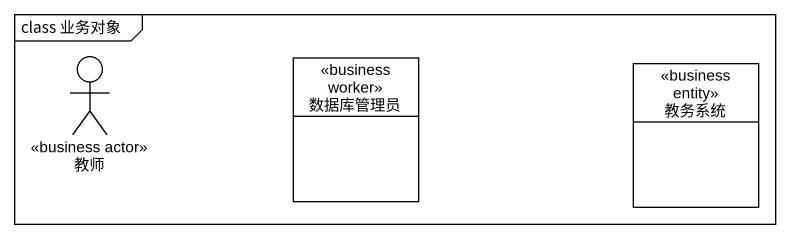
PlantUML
@startuml
mainframe class 业务对象
allowmixing
hide circle
hide empty members
actor 教师 <<business actor>>
class 数据库管理员 <<business worker>>
class 教务系统 <<business entity>>
@enduml
